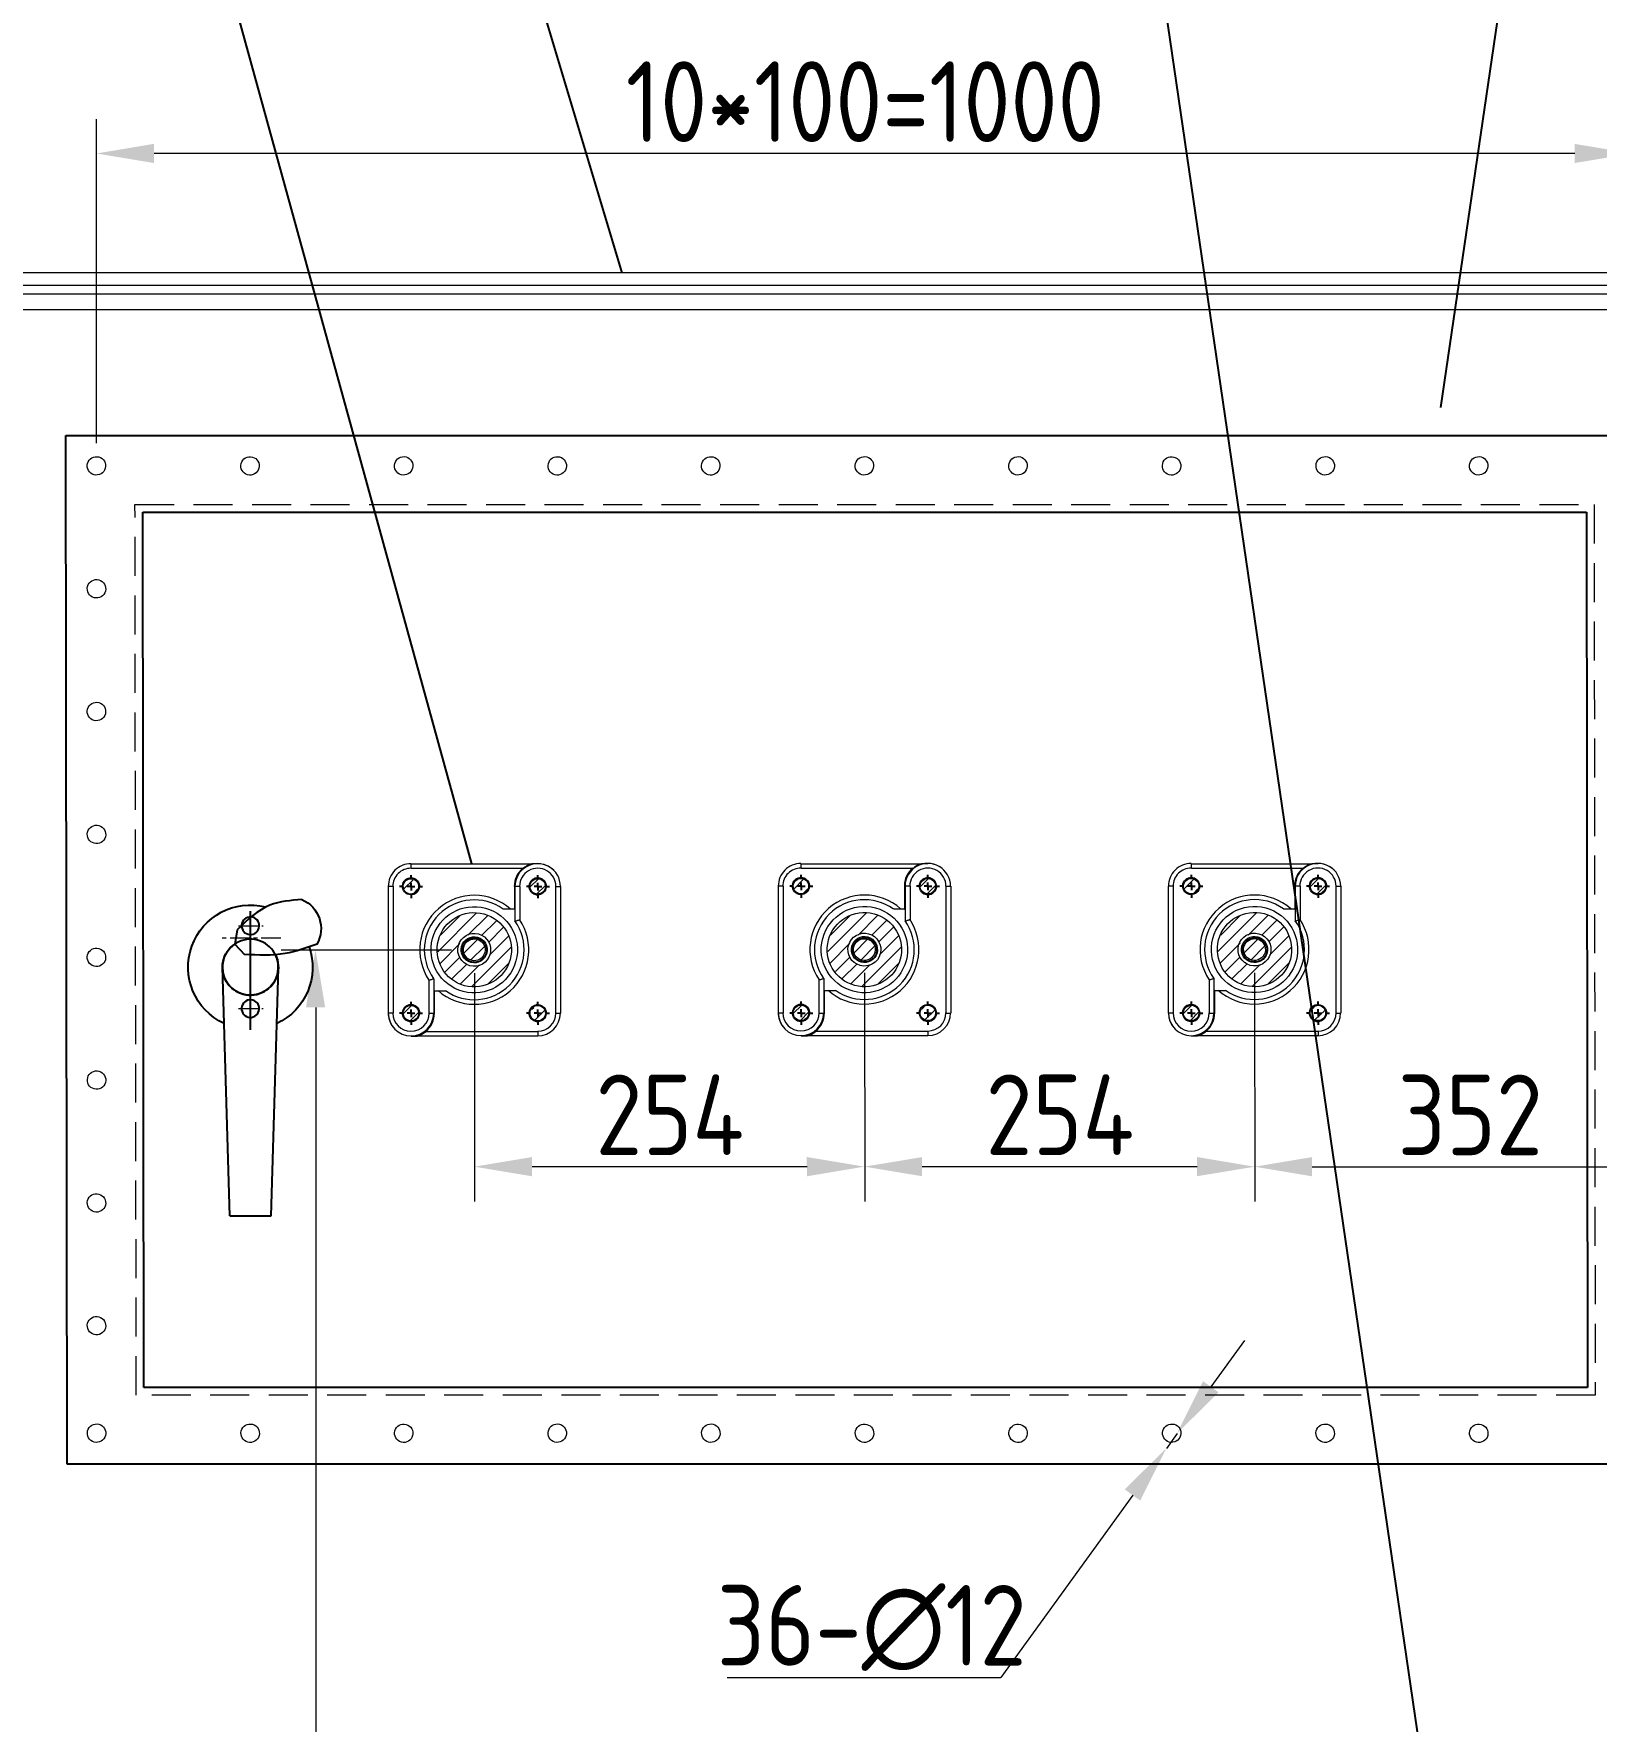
# Model space of a CAD drawing. Header units: millimetres. Extents: x -41310 to 13905, y 1865 to 89610.
# Drawn here: x 8192 to 9210, y 6601 to 7700 of the extents above; entities that cross this region are included whole.
import ezdxf

# ---------------------------------------------------------------- set-up
doc = ezdxf.new("R2010")
doc.units = ezdxf.units.MM
for name, pattern in [('CENTERX2', [101.6, 63.5, -12.7, 12.7, -12.7]), ('DASHDOT', [25.4, 12.7, -6.35, 0, -6.35]), ('DASHED', [19.05, 12.7, -6.35])]:
    doc.linetypes.add(name, pattern=pattern)
doc.layers.get('0').update_dxf_attribs({"color": 1, "linetype": 'DASHDOT'})
for name, color, linetype in [('01粗实线', 7, 'Continuous'), ('1', 4, 'Continuous'), ('5尺寸标注层', 3, 'Continuous'), ('DIM', 5, 'Continuous')]:
    doc.layers.add(name, color=color, linetype=linetype)
for name, color, linetype, lineweight in [('04细虚线', 6, 'DASHED', 20), ('1轮廓实线层', 7, 'Continuous', 0), ('点画线1', 4, 'CENTERX2', 20)]:
    doc.layers.add(name, color=color, linetype=linetype, lineweight=lineweight)
doc.styles.get("Standard").update_dxf_attribs({"font": 'gbenor.shx', "bigfont": 'gbcbig.shx'})

# ---------------------------------------------------------------- blocks, each defined once
blk = doc.blocks.new('125486589')
blk.add_line((-20136.2, 13460.6), (-20136.2, 13537.9))
at = {"layer": '1'}
for p, q in [((-20126, 13516.5), (-20132.3, 13509.7)), ((-20127.6, 13525.8), (-20126, 13516.5)), ((-20149.7, 13339.4), (-20154.4, 13500.8)), ((-20122.7, 13339.4), (-20118, 13501.4)), ((-20122.7, 13339.4), (-20149.7, 13339.4))]:
    blk.add_line(p, q, dxfattribs=at)
for centre, radius in [((-20136.2, 13528.4), 5.74), ((-20136.2, 13501.4), 18.2), ((-20136.2, 13474.4), 5.74)]:
    blk.add_circle(centre, radius, dxfattribs=at)
for centre, radius, start, end in [((-20161.7, 13526.6), 20.5, 113.2678, 209.4961), ((-20136.2, 13501.4), 40.5, 295.0608, 104.3166), ((-20136.2, 13501.4), 18.2, 153.3761, 56.0066), ((-20136.2, 13501.4), 40.5, 160.8615, 244.93)]:
    blk.add_arc(centre, radius, start, end, dxfattribs=at)
for points in [[(-20169.8, 13545.4), (-20148.9, 13541.8), (-20127.6, 13525.8)], [(-20179.6, 13516.5), (-20158.9, 13510.3), (-20132.3, 13509.7)]]:
    blk.add_spline(points, degree=3, dxfattribs=at)
at = {"layer": '点画线1', "color": 1, "ltscale": 0.2}
for p, q in [((-20136.2, 13460.6), (-20136.2, 13537.9)), ((-20128.5, 13528.4), (-20144.5, 13528.4)), ((-20156, 13520.4), (-20117.8, 13520.4)), ((-20128.5, 13474.4), (-20144.5, 13474.4))]:
    blk.add_line(p, q, dxfattribs=at)

msp = doc.modelspace()

# ---------------------------------------------------------------- linework, layer by layer
at = {"color": 7, "linetype": 'Continuous', "lineweight": 15, "extrusion": (-0.004685, -0.017452, 0.999837)}
for p, q in [((8437.9, 7156.1, 164.5), (8437.9, 7159.1, 164.5)), ((8437.9, 7159.1, 164.5), (8516.5, 7159.1, 164.9)), ((8510.7, 7156.1, 164.8), (8437.9, 7156.1, 164.5)), ((8520.4, 7159.1, 164.9), (8516.5, 7159.1, 164.9)), ((8691.9, 7156.2, 165.6), (8691.9, 7159.2, 165.7)), ((8691.9, 7159.2, 165.7), (8770.5, 7159.2, 166.1)), ((8764.7, 7156.2, 166), (8691.9, 7156.2, 165.6)), ((8774.4, 7159.2, 166.1), (8770.5, 7159.2, 166.1)), ((8945.9, 7156.2, 166.8), (8945.9, 7159.2, 166.9)), ((8945.9, 7159.2, 166.9), (9024.5, 7159.2, 167.3)), ((9018.7, 7156.2, 167.2), (8945.9, 7156.2, 166.8)), ((9028.4, 7159.2, 167.3), (9024.5, 7159.2, 167.3)), ((8423.1, 7061.8, 162.7), (8423.1, 7144.3, 164.2)), ((8426.1, 7144.3, 164.2), (8423.1, 7144.3, 164.2)), ((8426.1, 7144.3, 164.2), (8426.1, 7061.8, 162.8)), ((8505.2, 7144.3, 164.6), (8505.2, 7129.6, 164.3)), ((8508.7, 7144.3, 164.6), (8505.7, 7144.3, 164.6)), ((8505.7, 7121.8, 164.2), (8505.7, 7144.3, 164.6)), ((8508.7, 7144.3, 164.6), (8508.7, 7122.7, 164.2)), ((8532.2, 7061.8, 163.2), (8532.2, 7144.3, 164.7)), ((8532.2, 7144.3, 164.7), (8535.2, 7144.3, 164.7)), ((8535.2, 7144.3, 164.7), (8535.2, 7061.8, 163.3)), ((8677.1, 7061.9, 163.9), (8677.1, 7144.5, 165.4)), ((8680.1, 7144.5, 165.4), (8677.1, 7144.5, 165.4)), ((8680.1, 7144.5, 165.4), (8680.1, 7061.9, 163.9)), ((8759.2, 7144.5, 165.8), (8759.2, 7129.7, 165.5)), ((8762.7, 7144.5, 165.8), (8759.7, 7144.5, 165.8)), ((8759.7, 7122, 165.4), (8759.7, 7144.5, 165.8)), ((8762.7, 7144.5, 165.8), (8762.7, 7122.9, 165.4)), ((8786.2, 7061.9, 164.4), (8786.2, 7144.5, 165.9)), ((8786.2, 7144.5, 165.9), (8789.2, 7144.5, 165.9)), ((8789.2, 7144.5, 165.9), (8789.2, 7061.9, 164.5)), ((8931.1, 7061.9, 165.1), (8931.1, 7144.5, 166.6)), ((8934.1, 7144.5, 166.6), (8931.1, 7144.5, 166.6)), ((8934.1, 7144.5, 166.6), (8934.1, 7061.9, 165.1)), ((9013.2, 7144.5, 166.9), (9013.2, 7129.7, 166.7)), ((9016.7, 7144.5, 167), (9013.7, 7144.5, 166.9)), ((9013.7, 7122, 166.6), (9013.7, 7144.5, 166.9)), ((9016.7, 7144.5, 167), (9016.7, 7122.9, 166.6)), ((9040.2, 7061.9, 165.6), (9040.2, 7144.5, 167.1)), ((9040.2, 7144.5, 167.1), (9043.2, 7144.5, 167.1)), ((9043.2, 7144.5, 167.1), (9043.2, 7061.9, 165.6)), ((8505.2, 7129.6, 164.3), (8502.7, 7129.6, 164.3)), ((8505.2, 7129.6, 164.3), (8502.7, 7129.6, 164.3)), ((8505.2, 7129.6, 164.3), (8505.2, 7129.6, 164.3)), ((8505.2, 7129.6, 164.3), (8505.7, 7129.6, 164.3)), ((8759.2, 7129.7, 165.5), (8756.7, 7129.7, 165.5)), ((8759.2, 7129.7, 165.5), (8756.7, 7129.7, 165.5)), ((8759.2, 7129.7, 165.5), (8759.2, 7129.7, 165.5)), ((8759.2, 7129.7, 165.5), (8759.7, 7129.7, 165.5)), ((9013.2, 7129.7, 166.7), (9010.7, 7129.7, 166.7)), ((9013.2, 7129.7, 166.7), (9010.7, 7129.7, 166.7)), ((9013.2, 7129.7, 166.7), (9013.2, 7129.7, 166.7)), ((9013.2, 7129.7, 166.7), (9013.7, 7129.7, 166.7)), ((8480.2, 7110, 163.8), (8480.3, 7110.8, 163.9)), ((8734.2, 7110.2, 165), (8734.3, 7111, 165.1)), ((8988.2, 7110.2, 166.2), (8988.3, 7111, 166.2)), ((8449.6, 7061.8, 162.9), (8449.6, 7083.3, 163.2)), ((8452.6, 7084.3, 163.3), (8452.6, 7061.8, 162.9)), ((8453.1, 7076.5, 163.1), (8452.6, 7076.5, 163.1)), ((8453.1, 7061.8, 162.9), (8453.1, 7076.5, 163.1)), ((8453.1, 7076.5, 163.1), (8455.6, 7076.5, 163.1)), ((8453.1, 7076.5, 163.1), (8453.1, 7076.5, 163.1)), ((8453.1, 7076.5, 163.1), (8455.6, 7076.5, 163.1)), ((8703.6, 7061.9, 164.1), (8703.6, 7083.5, 164.4)), ((8706.6, 7084.4, 164.5), (8706.6, 7061.9, 164.1)), ((8707.1, 7076.7, 164.3), (8706.6, 7076.7, 164.3)), ((8707.1, 7061.9, 164.1), (8707.1, 7076.7, 164.3)), ((8707.1, 7076.7, 164.3), (8709.5, 7076.7, 164.3)), ((8707.1, 7076.7, 164.3), (8707.1, 7076.7, 164.3)), ((8707.1, 7076.7, 164.3), (8709.5, 7076.7, 164.3)), ((8957.6, 7061.9, 165.2), (8957.6, 7083.5, 165.6)), ((8960.6, 7084.4, 165.7), (8960.6, 7061.9, 165.3)), ((8961.1, 7076.7, 165.5), (8960.6, 7076.7, 165.5)), ((8961.1, 7061.9, 165.3), (8961.1, 7076.7, 165.5)), ((8961.1, 7076.7, 165.5), (8963.5, 7076.7, 165.5)), ((8961.1, 7076.7, 165.5), (8961.1, 7076.7, 165.5)), ((8961.1, 7076.7, 165.5), (8963.5, 7076.7, 165.5)), ((8426.1, 7061.8, 162.8), (8423.1, 7061.8, 162.7)), ((8449.6, 7061.8, 162.9), (8452.6, 7061.8, 162.9)), ((8532.2, 7061.8, 163.2), (8535.2, 7061.8, 163.3)), ((8680.1, 7061.9, 163.9), (8677.1, 7061.9, 163.9)), ((8703.6, 7061.9, 164.1), (8706.6, 7061.9, 164.1)), ((8786.2, 7061.9, 164.4), (8789.2, 7061.9, 164.5)), ((8934.1, 7061.9, 165.1), (8931.1, 7061.9, 165.1)), ((8957.6, 7061.9, 165.2), (8960.6, 7061.9, 165.3)), ((9040.2, 7061.9, 165.6), (9043.2, 7061.9, 165.6)), ((8437.9, 7047, 162.5), (8441.7, 7047, 162.6)), ((8520.4, 7047, 162.9), (8441.7, 7047, 162.6)), ((8447.6, 7050, 162.6), (8520.4, 7050, 163)), ((8520.4, 7050, 163), (8520.4, 7047, 162.9)), ((8691.9, 7047.2, 163.7), (8695.7, 7047.2, 163.8)), ((8774.4, 7047.2, 164.1), (8695.7, 7047.2, 163.8)), ((8701.6, 7050.2, 163.8), (8774.4, 7050.2, 164.2)), ((8774.4, 7050.2, 164.2), (8774.4, 7047.2, 164.1)), ((8945.9, 7047.2, 164.9), (8949.7, 7047.2, 165)), ((9028.4, 7047.2, 165.3), (8949.7, 7047.2, 165)), ((8955.6, 7050.2, 165), (9028.4, 7050.2, 165.4)), ((9028.4, 7050.2, 165.4), (9028.4, 7047.2, 165.3))]:
    msp.add_line(p, q, dxfattribs=at)
at = {"color": 7, "linetype": 'Continuous', "lineweight": 0}
for p, q in [((8433.4, 7143, 164.2), (8439.2, 7148.7, 164.3)), ((8439.4, 7139.9, 164.2), (8442.2, 7142.8, 164.2)), ((8515.5, 7144.2, 164.6), (8520.5, 7149.2, 164.7)), ((8519.8, 7139.5, 164.5), (8525.2, 7144.9, 164.7)), ((8687.4, 7143.1, 165.4), (8693.2, 7148.9, 165.5)), ((8693.4, 7140.1, 165.4), (8696.2, 7142.9, 165.4)), ((8769.5, 7144.3, 165.8), (8774.5, 7149.4, 165.9)), ((8773.8, 7139.7, 165.7), (8779.2, 7145, 165.9)), ((8941.4, 7143.1, 166.6), (8947.2, 7148.9, 166.7)), ((8947.4, 7140.1, 166.6), (8950.2, 7142.9, 166.6)), ((9023.5, 7144.3, 167), (9028.5, 7149.4, 167.1)), ((9027.8, 7139.7, 166.9), (9033.2, 7145, 167)), ((8455.2, 7101.8, 163.6), (8480.3, 7127, 164.1)), ((8457, 7112.7, 163.8), (8469.5, 7125.2, 164.1)), ((8474.9, 7112.6, 163.9), (8487.8, 7125.5, 164.2)), ((8483.8, 7112.5, 163.9), (8493.4, 7122.1, 164.1)), ((8709.2, 7102, 164.8), (8734.3, 7127.2, 165.3)), ((8711, 7112.8, 165), (8723.5, 7125.3, 165.3)), ((8728.9, 7112.7, 165.1), (8741.8, 7125.7, 165.3)), ((8737.8, 7112.6, 165.1), (8747.4, 7122.2, 165.3)), ((8963.2, 7102, 166), (8988.3, 7127.2, 166.5)), ((8965, 7112.8, 166.2), (8977.5, 7125.3, 166.4)), ((8982.9, 7112.7, 166.2), (8995.8, 7125.7, 166.5)), ((8991.8, 7112.6, 166.3), (9001.4, 7122.2, 166.5)), ((8472.5, 7101.2, 163.7), (8480.9, 7109.6, 163.8)), ((8488.4, 7108.2, 163.9), (8497.9, 7117.7, 164.1)), ((8488.9, 7099.7, 163.7), (8501.5, 7112.3, 164)), ((8726.5, 7101.4, 164.9), (8734.9, 7109.8, 165)), ((8742.4, 7108.3, 165), (8751.9, 7117.8, 165.3)), ((8742.9, 7099.8, 164.9), (8755.5, 7112.4, 165.2)), ((8980.5, 7101.4, 166), (8988.9, 7109.8, 166.2)), ((8996.4, 7108.3, 166.2), (9005.9, 7117.8, 166.4)), ((8996.9, 7099.8, 166.1), (9009.5, 7112.4, 166.4)), ((8456.7, 7094.3, 163.5), (8469.6, 7107.3, 163.7)), ((8476.8, 7096.6, 163.6), (8485.6, 7105.3, 163.8)), ((8477.4, 7079.2, 163.3), (8503, 7104.8, 163.9)), ((8710.7, 7094.5, 164.7), (8723.6, 7107.5, 164.9)), ((8714.1, 7089, 164.6), (8723.7, 7098.6, 164.8)), ((8730.8, 7096.7, 164.8), (8739.6, 7105.5, 165)), ((8731.4, 7079.3, 164.5), (8757, 7104.9, 165.1)), ((8964.7, 7094.5, 165.8), (8977.6, 7107.5, 166.1)), ((8968.1, 7089, 165.8), (8977.7, 7098.6, 166)), ((8984.8, 7096.7, 166), (8993.6, 7105.5, 166.2)), ((8985.4, 7079.3, 165.7), (9011, 7104.9, 166.2)), ((8460.1, 7088.8, 163.4), (8469.7, 7098.4, 163.6)), ((8464.5, 7084.2, 163.3), (8474, 7093.7, 163.5)), ((8469.9, 7080.7, 163.3), (8482.5, 7093.3, 163.6)), ((8487.7, 7080.5, 163.4), (8501.6, 7094.4, 163.7)), ((8718.5, 7084.4, 164.5), (8728, 7093.9, 164.7)), ((8723.9, 7080.8, 164.5), (8736.5, 7093.4, 164.8)), ((8741.7, 7080.7, 164.6), (8755.6, 7094.6, 164.9)), ((8972.5, 7084.4, 165.7), (8982, 7093.9, 165.9)), ((8977.9, 7080.8, 165.7), (8990.5, 7093.4, 165.9)), ((8995.7, 7080.7, 165.8), (9009.6, 7094.6, 166.1)), ((8432.9, 7061.6, 162.8), (8438, 7066.7, 162.9)), ((8516.5, 7064.4, 163.2), (8517.8, 7065.7, 163.2)), ((8686.9, 7061.8, 164), (8692, 7066.9, 164.1)), ((8770.5, 7064.6, 164.4), (8771.8, 7065.8, 164.4)), ((8940.9, 7061.8, 165.2), (8946, 7066.9, 165.3)), ((9024.5, 7064.6, 165.6), (9025.8, 7065.8, 165.6)), ((8437.3, 7057, 162.7), (8442.6, 7062.4, 162.8)), ((8518.6, 7057.5, 163.1), (8524.7, 7063.6, 163.2)), ((8691.3, 7057.2, 163.9), (8696.6, 7062.5, 164)), ((8772.6, 7057.7, 164.3), (8778.7, 7063.7, 164.4)), ((8945.3, 7057.2, 165.1), (8950.6, 7062.5, 165.2)), ((9026.6, 7057.7, 165.5), (9032.7, 7063.7, 165.6))]:
    msp.add_line(p, q, dxfattribs=at)
at = {"color": 7, "linetype": 'Continuous', "lineweight": 15, "extrusion": (-0.004685, -0.017452, 0.999837)}
for centre, radius in [((6296.9, 9089.3), 5.56), ((6296.9, 9089.3), 5), ((6376.6, 9110.7), 5.56), ((6376.6, 9110.7), 5), ((6542.1, 9155.3), 5.56), ((6542.1, 9155.3), 5), ((6621.9, 9176.7), 5.56), ((6621.9, 9176.7), 5), ((6787.5, 9221.2), 5.56), ((6787.5, 9221.2), 5), ((6867.2, 9242.6), 5.56), ((6867.2, 9242.6), 5), ((6347.4, 9060.1), 28.1), ((6592.7, 9126.1), 28.1), ((6838, 9192), 28.1), ((6347.4, 9060.1), 24.2), ((6592.7, 9126.1), 24.2), ((6838, 9192), 24.2), ((6347.4, 9060.1), 10.7), ((6347.4, 9060.1), 8.5), ((6347.4, 9060.1), 7.1), ((6592.7, 9126.1), 10.7), ((6592.7, 9126.1), 8.5), ((6592.7, 9126.1), 7.1), ((6838, 9192), 10.7), ((6838, 9192), 8.5), ((6838, 9192), 7.1), ((6318.3, 9009.6), 5.56), ((6318.3, 9009.6), 5), ((6398, 9031), 5.56), ((6398, 9031), 5), ((6563.5, 9075.6), 5.56), ((6563.5, 9075.6), 5), ((6643.3, 9097), 5.56), ((6643.3, 9097), 5), ((6808.9, 9141.4), 5.56), ((6808.9, 9141.4), 5), ((6888.6, 9162.8), 5.56), ((6888.6, 9162.8), 5)]:
    msp.add_circle(centre, radius, dxfattribs=at)
for centre, radius, start, end in [((6296.9, 9089.3), 14.8, 105.0301, 195.0301), ((6296.9, 9089.3), 11.8, 105.0301, 195.0301), ((6376.6, 9110.7), 15.3, 144.632, 195.0301), ((6376.6, 9110.7), 14.8, 15.0301, 195.0301), ((6376.6, 9110.7), 11.8, 15.0301, 195.0301), ((6376.6, 9110.7), 14.8, 60.0315, 105.754), ((6542.1, 9155.3), 14.8, 105.0301, 195.0301), ((6542.1, 9155.3), 11.8, 105.0301, 195.0301), ((6621.9, 9176.7), 15.3, 144.632, 195.0301), ((6621.9, 9176.7), 14.8, 15.0301, 195.0301), ((6621.9, 9176.7), 11.8, 15.0301, 195.0301), ((6621.9, 9176.7), 14.8, 60.0315, 105.754), ((6787.5, 9221.2), 14.8, 105.0301, 195.0301), ((6787.5, 9221.2), 11.8, 105.0301, 195.0301), ((6867.2, 9242.6), 15.3, 144.632, 195.0301), ((6867.2, 9242.6), 14.8, 15.0301, 195.0301), ((6867.2, 9242.6), 11.8, 15.0301, 195.0301), ((6867.2, 9242.6), 14.8, 60.0315, 105.754), ((6296.9, 9089.3), 5.56, 16.5369, 192.4417), ((6376.6, 9110.7), 5.56, 54.6667, 193.5233), ((6376.6, 9110.7), 5.56, 239.7144, 15.0301), ((6376.6, 9110.7), 5.56, 15.0301, 60.5724), ((6542.1, 9155.3), 5.56, 16.5369, 192.4417), ((6621.9, 9176.7), 5.56, 54.6667, 193.5233), ((6621.9, 9176.7), 5.56, 239.7144, 15.0301), ((6621.9, 9176.7), 5.56, 15.0301, 60.5724), ((6787.5, 9221.2), 5.56, 16.5369, 192.4417), ((6867.2, 9242.6), 5.56, 54.6667, 193.5233), ((6867.2, 9242.6), 5.56, 239.7144, 15.0301), ((6867.2, 9242.6), 5.56, 15.0301, 60.5724), ((6347.4, 9060.1), 35.5, 63.377, 228.7573), ((6347.4, 9060.1), 32.5, 69.7317, 230.3285), ((6592.7, 9126.1), 35.5, 63.377, 228.7573), ((6592.7, 9126.1), 32.5, 69.7317, 230.3285), ((6838, 9192), 35.5, 63.377, 228.7573), ((6838, 9192), 32.5, 69.7317, 230.3285), ((6347.4, 9060.1), 35.5, 243.377, 48.7573), ((6347.4, 9060.1), 32.5, 249.7317, 50.3285), ((6592.7, 9126.1), 35.5, 243.377, 48.7573), ((6592.7, 9126.1), 32.5, 249.7317, 50.3285), ((6838, 9192), 35.5, 243.377, 48.7573), ((6838, 9192), 32.5, 249.7317, 50.3285), ((6318.3, 9009.6), 5.56, 14.2703, 195.0301), ((6398, 9031), 5.56, 15.0301, 60.0429), ((6563.5, 9075.6), 5.56, 14.2703, 195.0301), ((6643.3, 9097), 5.56, 15.0301, 60.0429), ((6808.9, 9141.4), 5.56, 14.2703, 195.0301), ((6888.6, 9162.8), 5.56, 15.0301, 60.0429), ((6318.3, 9009.6), 14.8, 194.3062, 232.7876), ((6318.3, 9009.6), 14.8, 195.0301, 15.0301), ((6318.3, 9009.6), 11.8, 195.0301, 15.0301), ((6318.3, 9009.6), 5.56, 239.1007, 53.4147), ((6318.3, 9009.6), 15.3, 324.632, 15.0301), ((6398, 9031), 5.56, 240.024, 15.0301), ((6398, 9031), 11.8, 285.0301, 15.0301), ((6398, 9031), 14.8, 285.0301, 15.0301), ((6563.5, 9075.6), 14.8, 194.3062, 232.7876), ((6563.5, 9075.6), 14.8, 195.0301, 15.0301), ((6563.5, 9075.6), 11.8, 195.0301, 15.0301), ((6563.5, 9075.6), 5.56, 239.1007, 53.4147), ((6563.5, 9075.6), 15.3, 324.632, 15.0301), ((6643.3, 9097), 5.56, 240.024, 15.0301), ((6643.3, 9097), 11.8, 285.0301, 15.0301), ((6643.3, 9097), 14.8, 285.0301, 15.0301), ((6808.9, 9141.4), 14.8, 194.3062, 232.7876), ((6808.9, 9141.4), 14.8, 195.0301, 15.0301), ((6808.9, 9141.4), 11.8, 195.0301, 15.0301), ((6808.9, 9141.4), 5.56, 239.1007, 53.4147), ((6808.9, 9141.4), 15.3, 324.632, 15.0301), ((6888.6, 9162.8), 5.56, 240.024, 15.0301), ((6888.6, 9162.8), 11.8, 285.0301, 15.0301), ((6888.6, 9162.8), 14.8, 285.0301, 15.0301)]:
    msp.add_arc(centre, radius, start, end, dxfattribs=at)
at = {"color": 7, "linetype": 'Continuous', "lineweight": 15}
for points, knots in [([(8516.5, 7159.1, 164.9), (8516.5, 7159, 164.9), (8516.5, 7159, 164.9), (8516.1, 7158.9, 164.9), (8515.3, 7158.7, 164.9), (8514.1, 7158.2, 164.8), (8512.9, 7157.6, 164.8), (8511.7, 7156.9, 164.8), (8511, 7156.3, 164.8), (8510.7, 7156.1, 164.8)], [0, 0, 0, 0, 0.043266, 0.099604, 0.247751, 0.448236, 0.654387, 0.825106, 1, 1, 1, 1]), ([(8770.5, 7159.2, 166.1), (8770.5, 7159.2, 166.1), (8770.5, 7159.2, 166.1), (8770.1, 7159.1, 166.1), (8769.3, 7158.8, 166.1), (8768.1, 7158.4, 166), (8766.9, 7157.7, 166), (8765.7, 7157, 166), (8765, 7156.5, 166), (8764.7, 7156.2, 166)], [0, 0, 0, 0, 0.043266, 0.099604, 0.247751, 0.448236, 0.654387, 0.825106, 1, 1, 1, 1]), ([(9024.5, 7159.2, 167.3), (9024.5, 7159.2, 167.3), (9024.5, 7159.2, 167.3), (9024.1, 7159.1, 167.3), (9023.3, 7158.8, 167.2), (9022.1, 7158.4, 167.2), (9020.9, 7157.7, 167.2), (9019.7, 7157, 167.2), (9019, 7156.5, 167.2), (9018.7, 7156.2, 167.2)], [0, 0, 0, 0, 0.043266, 0.099604, 0.247751, 0.448236, 0.654387, 0.825106, 1, 1, 1, 1]), ([(8502.7, 7129.6, 164.3), (8502.3, 7129.6, 164.3), (8501.6, 7129.6, 164.3), (8500.3, 7129.6, 164.3), (8499.2, 7129.6, 164.3), (8498.4, 7129.6, 164.3), (8498, 7129.6, 164.3), (8497.9, 7129.6, 164.3), (8497.9, 7129.6, 164.3)], [0, 0, 0, 0, 0.18986, 0.379659, 0.627085, 0.786623, 0.903423, 1, 1, 1, 1]), ([(8505.7, 7121.8, 164.2), (8505.7, 7121.8, 164.2), (8505.8, 7121.8, 164.2), (8506.2, 7122, 164.2), (8507, 7122.2, 164.2), (8507.8, 7122.5, 164.2), (8508.4, 7122.7, 164.2), (8508.7, 7122.7, 164.2), (8508.7, 7122.7, 164.2)], [0, 0, 0, 0, 0.202517, 0.404883, 0.611479, 0.827263, 0.996939, 1, 1, 1, 1]), ([(8756.7, 7129.7, 165.5), (8756.3, 7129.7, 165.5), (8755.6, 7129.7, 165.5), (8754.3, 7129.7, 165.5), (8753.2, 7129.7, 165.5), (8752.4, 7129.7, 165.5), (8752, 7129.7, 165.5), (8751.9, 7129.7, 165.5), (8751.9, 7129.7, 165.5)], [0, 0, 0, 0, 0.18986, 0.379659, 0.627085, 0.786623, 0.903423, 1, 1, 1, 1]), ([(8759.7, 7122, 165.4), (8759.7, 7122, 165.4), (8759.8, 7122, 165.4), (8760.2, 7122.1, 165.4), (8761, 7122.4, 165.4), (8761.8, 7122.6, 165.4), (8762.4, 7122.8, 165.4), (8762.7, 7122.9, 165.4), (8762.7, 7122.9, 165.4)], [0, 0, 0, 0, 0.202517, 0.404883, 0.611479, 0.827263, 0.996939, 1, 1, 1, 1]), ([(9010.7, 7129.7, 166.7), (9010.3, 7129.7, 166.7), (9009.6, 7129.7, 166.7), (9008.3, 7129.7, 166.7), (9007.2, 7129.7, 166.7), (9006.4, 7129.7, 166.7), (9006, 7129.7, 166.7), (9005.9, 7129.7, 166.7), (9005.9, 7129.7, 166.7)], [0, 0, 0, 0, 0.18986, 0.379659, 0.627085, 0.786623, 0.903423, 1, 1, 1, 1]), ([(9013.7, 7122, 166.6), (9013.7, 7122, 166.6), (9013.8, 7122, 166.6), (9014.2, 7122.1, 166.6), (9015, 7122.4, 166.6), (9015.8, 7122.6, 166.6), (9016.4, 7122.8, 166.6), (9016.7, 7122.9, 166.6), (9016.7, 7122.9, 166.6)], [0, 0, 0, 0, 0.202517, 0.404883, 0.611479, 0.827263, 0.996939, 1, 1, 1, 1]), ([(8480.3, 7110.8, 163.9), (8480.7, 7110.7, 163.9), (8481.5, 7110.6, 163.9), (8482.6, 7110.1, 163.9), (8483.7, 7109.5, 163.9), (8484.6, 7108.8, 163.8), (8485.4, 7107.9, 163.8), (8486.1, 7106.9, 163.8), (8486.6, 7105.8, 163.8), (8486.9, 7104.6, 163.8), (8487.1, 7103.4, 163.8), (8487, 7102.2, 163.7), (8486.8, 7101, 163.7), (8486.4, 7099.9, 163.7), (8485.9, 7098.8, 163.7), (8485.1, 7097.9, 163.7), (8484.3, 7097, 163.6), (8483.3, 7096.3, 163.6), (8482.3, 7095.8, 163.6), (8481.1, 7095.4, 163.6), (8479.9, 7095.2, 163.6), (8478.7, 7095.1, 163.6), (8477.5, 7095.3, 163.6), (8476.4, 7095.6, 163.6), (8475.3, 7096.1, 163.6), (8474.3, 7096.8, 163.6), (8473.4, 7097.6, 163.6), (8472.6, 7098.5, 163.6), (8472, 7099.6, 163.6), (8471.6, 7100.7, 163.6), (8471.3, 7101.9, 163.7), (8471.2, 7103.1, 163.7), (8471.3, 7104.3, 163.7), (8471.6, 7105.4, 163.7), (8472, 7106.5, 163.7), (8472.7, 7107.6, 163.8), (8473.4, 7108.5, 163.8), (8474.3, 7109.3, 163.8), (8475.3, 7110, 163.8), (8476.4, 7110.5, 163.8), (8477.6, 7110.8, 163.8), (8478.8, 7110.9, 163.9), (8479.8, 7110.9, 163.9), (8480.5, 7110.8, 163.9), (8480.7, 7110.7, 163.9)], [0, 0, 0, 0, 0.023851, 0.048001, 0.07217, 0.096076, 0.119878, 0.144004, 0.168186, 0.192142, 0.21591, 0.240007, 0.264198, 0.2882, 0.311948, 0.336012, 0.360207, 0.38425, 0.407993, 0.43202, 0.456214, 0.480293, 0.504047, 0.52803, 0.552218, 0.576328, 0.600108, 0.624044, 0.648221, 0.672358, 0.696179, 0.720062, 0.744223, 0.768382, 0.792257, 0.816085, 0.840226, 0.8644, 0.888328, 0.912114, 0.936228, 0.960415, 0.984391, 1, 1, 1, 1]), ([(8734.3, 7111, 165.1), (8734.7, 7110.9, 165.1), (8735.5, 7110.7, 165.1), (8736.6, 7110.3, 165.1), (8737.7, 7109.7, 165), (8738.6, 7108.9, 165), (8739.4, 7108, 165), (8740.1, 7107, 165), (8740.6, 7105.9, 165), (8740.9, 7104.8, 165), (8741, 7103.6, 165), (8741, 7102.4, 164.9), (8740.8, 7101.2, 164.9), (8740.4, 7100.1, 164.9), (8739.9, 7099, 164.9), (8739.1, 7098, 164.9), (8738.3, 7097.2, 164.8), (8737.3, 7096.5, 164.8), (8736.2, 7095.9, 164.8), (8735.1, 7095.5, 164.8), (8733.9, 7095.3, 164.8), (8732.7, 7095.3, 164.8), (8731.5, 7095.4, 164.8), (8730.4, 7095.8, 164.8), (8729.3, 7096.3, 164.8), (8728.3, 7096.9, 164.8), (8727.4, 7097.7, 164.8), (8726.6, 7098.7, 164.8), (8726, 7099.7, 164.8), (8725.6, 7100.8, 164.8), (8725.3, 7102, 164.9), (8725.2, 7103.2, 164.9), (8725.3, 7104.4, 164.9), (8725.6, 7105.6, 164.9), (8726, 7106.7, 164.9), (8726.7, 7107.7, 165), (8727.4, 7108.7, 165), (8728.3, 7109.5, 165), (8729.3, 7110.1, 165), (8730.4, 7110.6, 165), (8731.6, 7110.9, 165), (8732.8, 7111.1, 165), (8733.8, 7111.1, 165.1), (8734.5, 7110.9, 165.1), (8734.7, 7110.9, 165.1)], [0, 0, 0, 0, 0.023851, 0.048001, 0.07217, 0.096076, 0.119878, 0.144004, 0.168186, 0.192142, 0.21591, 0.240007, 0.264198, 0.2882, 0.311948, 0.336012, 0.360207, 0.38425, 0.407993, 0.43202, 0.456214, 0.480293, 0.504047, 0.52803, 0.552218, 0.576328, 0.600108, 0.624044, 0.648221, 0.672358, 0.696179, 0.720062, 0.744223, 0.768382, 0.792257, 0.816085, 0.840226, 0.8644, 0.888328, 0.912114, 0.936228, 0.960415, 0.984391, 1, 1, 1, 1]), ([(8988.3, 7111, 166.2), (8988.7, 7110.9, 166.2), (8989.5, 7110.7, 166.2), (8990.6, 7110.3, 166.2), (8991.7, 7109.7, 166.2), (8992.6, 7108.9, 166.2), (8993.4, 7108, 166.2), (8994.1, 7107, 166.2), (8994.6, 7105.9, 166.2), (8994.9, 7104.8, 166.2), (8995, 7103.6, 166.1), (8995, 7102.4, 166.1), (8994.8, 7101.2, 166.1), (8994.4, 7100.1, 166.1), (8993.9, 7099, 166.1), (8993.1, 7098, 166), (8992.3, 7097.2, 166), (8991.3, 7096.5, 166), (8990.2, 7095.9, 166), (8989.1, 7095.5, 166), (8987.9, 7095.3, 166), (8986.7, 7095.3, 166), (8985.5, 7095.4, 166), (8984.4, 7095.8, 166), (8983.3, 7096.3, 166), (8982.3, 7096.9, 166), (8981.4, 7097.7, 166), (8980.6, 7098.7, 166), (8980, 7099.7, 166), (8979.6, 7100.8, 166), (8979.3, 7102, 166), (8979.2, 7103.2, 166.1), (8979.3, 7104.4, 166.1), (8979.6, 7105.6, 166.1), (8980, 7106.7, 166.1), (8980.7, 7107.7, 166.2), (8981.4, 7108.7, 166.2), (8982.3, 7109.5, 166.2), (8983.3, 7110.1, 166.2), (8984.4, 7110.6, 166.2), (8985.6, 7110.9, 166.2), (8986.8, 7111.1, 166.2), (8987.8, 7111.1, 166.2), (8988.5, 7110.9, 166.2), (8988.7, 7110.9, 166.2)], [0, 0, 0, 0, 0.023851, 0.048001, 0.07217, 0.096076, 0.119878, 0.144004, 0.168186, 0.192142, 0.21591, 0.240007, 0.264198, 0.2882, 0.311948, 0.336012, 0.360207, 0.38425, 0.407993, 0.43202, 0.456214, 0.480293, 0.504047, 0.52803, 0.552218, 0.576328, 0.600108, 0.624044, 0.648221, 0.672358, 0.696179, 0.720062, 0.744223, 0.768382, 0.792257, 0.816085, 0.840226, 0.8644, 0.888328, 0.912114, 0.936228, 0.960415, 0.984391, 1, 1, 1, 1]), ([(8452.6, 7084.3, 163.3), (8452.6, 7084.2, 163.3), (8452.5, 7084.2, 163.3), (8452, 7084.1, 163.3), (8451.3, 7083.8, 163.3), (8450.5, 7083.6, 163.2), (8449.9, 7083.4, 163.2), (8449.6, 7083.3, 163.2), (8449.6, 7083.3, 163.2)], [0, 0, 0, 0, 0.202517, 0.404883, 0.611479, 0.827263, 0.996939, 1, 1, 1, 1]), ([(8455.6, 7076.5, 163.1), (8455.9, 7076.5, 163.1), (8456.7, 7076.5, 163.2), (8458, 7076.5, 163.2), (8459.1, 7076.5, 163.2), (8459.9, 7076.5, 163.2), (8460.3, 7076.5, 163.2), (8460.3, 7076.5, 163.2), (8460.4, 7076.5, 163.2)], [0, 0, 0, 0, 0.18986, 0.379659, 0.627085, 0.786623, 0.903423, 1, 1, 1, 1]), ([(8706.6, 7084.4, 164.5), (8706.6, 7084.4, 164.5), (8706.5, 7084.4, 164.5), (8706, 7084.2, 164.5), (8705.3, 7084, 164.4), (8704.5, 7083.7, 164.4), (8703.9, 7083.6, 164.4), (8703.6, 7083.5, 164.4), (8703.6, 7083.5, 164.4)], [0, 0, 0, 0, 0.202517, 0.404883, 0.611479, 0.827263, 0.996939, 1, 1, 1, 1]), ([(8709.5, 7076.7, 164.3), (8709.9, 7076.7, 164.3), (8710.7, 7076.7, 164.3), (8712, 7076.7, 164.4), (8713.1, 7076.7, 164.4), (8713.9, 7076.7, 164.4), (8714.3, 7076.7, 164.4), (8714.3, 7076.7, 164.4), (8714.4, 7076.7, 164.4)], [0, 0, 0, 0, 0.18986, 0.379659, 0.627085, 0.786623, 0.903423, 1, 1, 1, 1]), ([(8960.6, 7084.4, 165.7), (8960.6, 7084.4, 165.7), (8960.5, 7084.4, 165.7), (8960, 7084.2, 165.6), (8959.3, 7084, 165.6), (8958.5, 7083.7, 165.6), (8957.9, 7083.6, 165.6), (8957.6, 7083.5, 165.6), (8957.6, 7083.5, 165.6)], [0, 0, 0, 0, 0.202517, 0.404883, 0.611479, 0.827263, 0.996939, 1, 1, 1, 1]), ([(8963.5, 7076.7, 165.5), (8963.9, 7076.7, 165.5), (8964.7, 7076.7, 165.5), (8966, 7076.7, 165.5), (8967.1, 7076.7, 165.5), (8967.9, 7076.7, 165.6), (8968.3, 7076.7, 165.6), (8968.3, 7076.7, 165.6), (8968.4, 7076.7, 165.6)], [0, 0, 0, 0, 0.18986, 0.379659, 0.627085, 0.786623, 0.903423, 1, 1, 1, 1]), ([(8441.7, 7047, 162.6), (8441.8, 7047, 162.6), (8441.8, 7047, 162.6), (8442.2, 7047.1, 162.6), (8443, 7047.4, 162.6), (8444.1, 7047.8, 162.6), (8445.4, 7048.5, 162.6), (8446.6, 7049.2, 162.6), (8447.2, 7049.7, 162.6), (8447.6, 7050, 162.6)], [0, 0, 0, 0, 0.043266, 0.099604, 0.247751, 0.448236, 0.654387, 0.825106, 1, 1, 1, 1]), ([(8695.7, 7047.2, 163.8), (8695.8, 7047.2, 163.8), (8695.8, 7047.2, 163.8), (8696.2, 7047.3, 163.8), (8697, 7047.5, 163.8), (8698.1, 7048, 163.8), (8699.4, 7048.6, 163.8), (8700.5, 7049.4, 163.8), (8701.2, 7049.9, 163.8), (8701.6, 7050.2, 163.8)], [0, 0, 0, 0, 0.043266, 0.099604, 0.247751, 0.448236, 0.654387, 0.825106, 1, 1, 1, 1]), ([(8949.7, 7047.2, 165), (8949.8, 7047.2, 165), (8949.8, 7047.2, 165), (8950.2, 7047.3, 165), (8951, 7047.5, 165), (8952.1, 7048, 165), (8953.4, 7048.6, 165), (8954.5, 7049.4, 165), (8955.2, 7049.9, 165), (8955.6, 7050.2, 165)], [0, 0, 0, 0, 0.043266, 0.099604, 0.247751, 0.448236, 0.654387, 0.825106, 1, 1, 1, 1])]:
    msp.add_open_spline(points, degree=3, knots=knots, dxfattribs=at)
at = {"layer": '01粗实线', "ltscale": 2, "extrusion": (-0.004685, -0.017452, 0.999837)}
for p, q in [((8213.9, 6768.2, 156.6), (8213.1, 7438.1, 168.3)), ((8213.1, 7438.1, 168.3), (9253.1, 7438.1, 173.2)), ((8263.9, 6818.2, 157.7), (8263.1, 7388.1, 167.7)), ((8263.1, 7388.1, 167.7), (9203.1, 7388.1, 172.1)), ((9203.1, 7388.1, 172.1), (9203.8, 6818.2, 162.1)), ((9203.8, 6818.2, 162.1), (8263.9, 6818.2, 157.7)), ((9253.9, 6768.2, 161.5), (8213.9, 6768.2, 156.6))]:
    msp.add_line(p, q, dxfattribs=at)
at = {"layer": '04细虚线', "ltscale": 2, "extrusion": (-0.004685, -0.017452, 0.999837)}
for p, q in [((8258.9, 6813.2, 157.6), (8258.1, 7393.1, 167.7)), ((8258.1, 7393.1, 167.7), (9208.1, 7393.1, 172.2)), ((9208.1, 7393.1, 172.2), (9208.8, 6813.2, 162.1)), ((9208.8, 6813.2, 162.1), (8258.9, 6813.2, 157.6))]:
    msp.add_line(p, q, dxfattribs=at)
at = {"layer": '1轮廓实线层', "color": 3, "ltscale": 2, "extrusion": (-0.004685, -0.017452, 0.999837)}
for p, q in [((8233.1, 7433.1, 168.3), (8233.1, 7644.1, 172)), ((9195.6, 7621.6, 176.1), (8270.6, 7621.6, 171.8)), ((8464.1, 7103, 163.6), (8353.3, 7103, 163.1)), ((8479.1, 7088, 163.5), (8479.2, 6939.3, 160.9)), ((8733.1, 7088.2, 164.7), (8733.2, 6939.3, 162.1)), ((8733.1, 7088, 164.6), (8733.2, 6939.3, 162.1)), ((8987.1, 7088.2, 165.8), (8987.2, 6939.3, 163.2)), ((8987.1, 7088.2, 165.8), (8987.2, 6939.3, 163.2)), ((8375.8, 7065.5, 162.6), (8375.9, 5940.7, 142.9)), ((8695.7, 6961.8, 162.3), (8516.7, 6961.8, 161.4)), ((8949.6, 6961.8, 163.5), (8770.7, 6961.8, 162.6)), ((9024.6, 6961.8, 163.8), (9301.6, 6961.8, 165.1)), ((8958.7, 6818.5, 161), (8980.7, 6848.8, 161.6)), ((8936.7, 6788.1, 160.4), (8929.6, 6778.4, 160.2)), ((8907.7, 6748, 159.5), (8821.8, 6629.4, 157.1)), ((8643.6, 6629.4, 156.2), (8821.8, 6629.4, 157.1))]:
    msp.add_line(p, q, dxfattribs=at)
at = {"layer": '1轮廓实线层', "ltscale": 2, "extrusion": (-0.004685, -0.017452, 0.999837)}
for p, q in [((9390.6, 7544, 175.7), (8075.6, 7544, 169.5)), ((8075.6, 7536, 169.4), (9390.6, 7536, 175.5)), ((9339.1, 7530, 175.2), (8127.1, 7530, 169.5)), ((8127.1, 7520, 169.3), (9339.1, 7520, 175))]:
    msp.add_line(p, q, dxfattribs=at)
for centre in [(6028.1, 9300.7), (6124.7, 9326.6), (6221.3, 9352.6), (6317.9, 9378.5), (6414.4, 9404.4), (6511, 9430.4), (6607.6, 9456.3), (6704.2, 9482.2), (6800.8, 9508.2), (6897.3, 9534.1), (6048.9, 9223.4), (6069.6, 9146.2), (6090.4, 9068.9), (6111.1, 8991.6), (6131.9, 8914.4), (6152.6, 8837.1), (6173.3, 8759.9), (6191.5, 8692.3), (6288.1, 8718.2), (6384.7, 8744.1), (6481.2, 8770.1), (6577.8, 8796), (6674.4, 8821.9), (6771, 8847.8), (6867.6, 8873.8), (6964.1, 8899.7), (7060.7, 8925.6)]:
    msp.add_circle(centre, 6, dxfattribs=at)
at = {"layer": '1轮廓实线层', "color": 3, "extrusion": (-0.004685, -0.017452, 0.999837)}
for points in [[(6010, 9513), (6013.2, 9500.9), (5975.4, 9497.2)], [(6906.6, 9740.8), (6903.3, 9752.8), (6941.2, 9756.5)], [(6418.7, 8939.5), (6421.9, 8927.4), (6384.1, 8923.7)], [(6594.8, 8973.8), (6591.5, 8985.9), (6629.4, 8989.6)], [(6664, 9005.3), (6667.2, 8993.3), (6629.4, 8989.6)], [(6840.1, 9039.7), (6836.9, 9051.8), (6874.7, 9055.4)], [(6909.3, 9071.2), (6912.5, 9059.1), (6874.7, 9055.4)], [(6878.5, 8911.8), (6890.2, 8907.4), (6871, 8874.6)], [(6859.2, 8826.1), (6847.5, 8830.5), (6866.7, 8863.3)]]:
    msp.add_solid(points, dxfattribs=at)
at = {"layer": '1轮廓实线层', "color": 3, "ltscale": 2, "extrusion": (-0.004685, -0.017452, 0.999837)}
msp.add_solid([(6263.4, 8998.7), (6251.3, 8995.5), (6247.6, 9033.3)], dxfattribs=at)
at = {"layer": '5尺寸标注层', "ltscale": 2, "extrusion": (-0.004685, -0.017452, 0.999837)}
for p, q in [((8285.7, 7854.6, 175.9), (8477.2, 7159.1, 164.7)), ((8482, 7854.6, 176.9), (8575, 7544, 171.9)), ((8908.8, 7854.6, 178.9), (9153.5, 6178.6, 150.7)), ((9166.2, 7853.6, 180), (9108.1, 7456.2, 172.8))]:
    msp.add_line(p, q, dxfattribs=at)
at = {"layer": 'DIM', "color": 0, "extrusion": (-0.004685, -0.017452, 0.999837)}
for p, q in [((8432.9, 7144.3, 164.2), (8430.4, 7144.3, 164.2)), ((8437.9, 7144.3, 164.2), (8435.4, 7144.3, 164.2)), ((8437.9, 7149.3, 164.3), (8437.9, 7151.8, 164.4)), ((8437.9, 7144.3, 164.2), (8437.9, 7146.8, 164.3)), ((8437.9, 7144.3, 164.2), (8437.9, 7141.8, 164.2)), ((8437.9, 7144.3, 164.2), (8440.4, 7144.3, 164.3)), ((8442.9, 7144.3, 164.3), (8445.4, 7144.3, 164.3)), ((8515.4, 7144.3, 164.6), (8512.9, 7144.3, 164.6)), ((8520.4, 7144.3, 164.6), (8517.9, 7144.3, 164.6)), ((8520.4, 7149.3, 164.7), (8520.4, 7151.8, 164.8)), ((8520.4, 7144.3, 164.6), (8520.4, 7146.8, 164.7)), ((8520.4, 7144.3, 164.6), (8520.4, 7141.8, 164.6)), ((8520.4, 7144.3, 164.6), (8522.9, 7144.3, 164.6)), ((8525.4, 7144.3, 164.7), (8527.9, 7144.3, 164.7)), ((8686.9, 7144.5, 165.4), (8684.4, 7144.5, 165.4)), ((8691.9, 7144.5, 165.4), (8689.4, 7144.5, 165.4)), ((8691.9, 7149.5, 165.5), (8691.9, 7152, 165.6)), ((8691.9, 7144.5, 165.4), (8691.9, 7147, 165.5)), ((8691.9, 7144.5, 165.4), (8691.9, 7142, 165.4)), ((8691.9, 7144.5, 165.4), (8694.4, 7144.5, 165.5)), ((8696.9, 7144.5, 165.5), (8699.4, 7144.5, 165.5)), ((8769.4, 7144.5, 165.8), (8766.9, 7144.5, 165.8)), ((8774.4, 7144.5, 165.8), (8771.9, 7144.5, 165.8)), ((8774.4, 7149.5, 165.9), (8774.4, 7152, 166)), ((8774.4, 7144.5, 165.8), (8774.4, 7147, 165.9)), ((8774.4, 7144.5, 165.8), (8774.4, 7142, 165.8)), ((8774.4, 7144.5, 165.8), (8776.9, 7144.5, 165.8)), ((8779.4, 7144.5, 165.9), (8781.9, 7144.5, 165.9)), ((8940.9, 7144.5, 166.6), (8938.4, 7144.5, 166.6)), ((8945.9, 7144.5, 166.6), (8943.4, 7144.5, 166.6)), ((8945.9, 7149.5, 166.7), (8945.9, 7152, 166.8)), ((8945.9, 7144.5, 166.6), (8945.9, 7147, 166.7)), ((8945.9, 7144.5, 166.6), (8945.9, 7142, 166.6)), ((8945.9, 7144.5, 166.6), (8948.4, 7144.5, 166.6)), ((8950.9, 7144.5, 166.7), (8953.4, 7144.5, 166.7)), ((9023.4, 7144.5, 167), (9020.9, 7144.5, 167)), ((9028.4, 7144.5, 167), (9025.9, 7144.5, 167)), ((9028.4, 7149.5, 167.1), (9028.4, 7152, 167.1)), ((9028.4, 7144.5, 167), (9028.4, 7147, 167.1)), ((9028.4, 7144.5, 167), (9028.4, 7142, 167)), ((9028.4, 7144.5, 167), (9030.9, 7144.5, 167)), ((9033.4, 7144.5, 167), (9035.9, 7144.5, 167.1)), ((8437.9, 7139.3, 164.2), (8437.9, 7136.8, 164.1)), ((8520.4, 7139.3, 164.5), (8520.4, 7136.8, 164.5)), ((8691.9, 7139.5, 165.4), (8691.9, 7137, 165.3)), ((8774.4, 7139.5, 165.7), (8774.4, 7137, 165.7)), ((8945.9, 7139.5, 166.5), (8945.9, 7137, 166.5)), ((9028.4, 7139.5, 166.9), (9028.4, 7137, 166.9)), ((8437.9, 7066.8, 162.9), (8437.9, 7069.3, 162.9)), ((8520.4, 7066.8, 163.3), (8520.4, 7069.3, 163.3)), ((8691.9, 7066.9, 164.1), (8691.9, 7069.4, 164.1)), ((8774.4, 7066.9, 164.5), (8774.4, 7069.4, 164.5)), ((8945.9, 7066.9, 165.3), (8945.9, 7069.4, 165.3)), ((9028.4, 7066.9, 165.7), (9028.4, 7069.4, 165.7)), ((8432.9, 7061.8, 162.8), (8430.4, 7061.8, 162.8)), ((8437.9, 7061.8, 162.8), (8435.4, 7061.8, 162.8)), ((8437.9, 7061.8, 162.8), (8437.9, 7064.3, 162.8)), ((8437.9, 7061.8, 162.8), (8437.9, 7059.3, 162.8)), ((8437.9, 7061.8, 162.8), (8440.4, 7061.8, 162.8)), ((8437.9, 7056.8, 162.7), (8437.9, 7054.3, 162.7)), ((8442.9, 7061.8, 162.8), (8445.4, 7061.8, 162.8)), ((8515.4, 7061.8, 163.2), (8512.9, 7061.8, 163.2)), ((8520.4, 7061.8, 163.2), (8517.9, 7061.8, 163.2)), ((8520.4, 7061.8, 163.2), (8520.4, 7064.3, 163.2)), ((8520.4, 7061.8, 163.2), (8520.4, 7059.3, 163.1)), ((8520.4, 7061.8, 163.2), (8522.9, 7061.8, 163.2)), ((8520.4, 7056.8, 163.1), (8520.4, 7054.3, 163.1)), ((8525.4, 7061.8, 163.2), (8527.9, 7061.8, 163.2)), ((8686.9, 7061.9, 164), (8684.4, 7061.9, 164)), ((8691.9, 7061.9, 164), (8689.4, 7061.9, 164)), ((8691.9, 7061.9, 164), (8691.9, 7064.4, 164)), ((8691.9, 7061.9, 164), (8691.9, 7059.4, 164)), ((8691.9, 7061.9, 164), (8694.4, 7061.9, 164)), ((8691.9, 7056.9, 163.9), (8691.9, 7054.4, 163.9)), ((8696.9, 7061.9, 164), (8699.4, 7061.9, 164)), ((8769.4, 7061.9, 164.4), (8766.9, 7061.9, 164.4)), ((8774.4, 7061.9, 164.4), (8771.9, 7061.9, 164.4)), ((8774.4, 7061.9, 164.4), (8774.4, 7064.4, 164.4)), ((8774.4, 7061.9, 164.4), (8774.4, 7059.4, 164.3)), ((8774.4, 7061.9, 164.4), (8776.9, 7061.9, 164.4)), ((8774.4, 7056.9, 164.3), (8774.4, 7054.4, 164.3)), ((8779.4, 7061.9, 164.4), (8781.9, 7061.9, 164.4)), ((8940.9, 7061.9, 165.2), (8938.4, 7061.9, 165.2)), ((8945.9, 7061.9, 165.2), (8943.4, 7061.9, 165.2)), ((8945.9, 7061.9, 165.2), (8945.9, 7064.4, 165.2)), ((8945.9, 7061.9, 165.2), (8945.9, 7059.4, 165.1)), ((8945.9, 7061.9, 165.2), (8948.4, 7061.9, 165.2)), ((8945.9, 7056.9, 165.1), (8945.9, 7054.4, 165.1)), ((8950.9, 7061.9, 165.2), (8953.4, 7061.9, 165.2)), ((9023.4, 7061.9, 165.6), (9020.9, 7061.9, 165.5)), ((9028.4, 7061.9, 165.6), (9025.9, 7061.9, 165.6)), ((9028.4, 7061.9, 165.6), (9028.4, 7064.4, 165.6)), ((9028.4, 7061.9, 165.6), (9028.4, 7059.4, 165.5)), ((9028.4, 7061.9, 165.6), (9030.9, 7061.9, 165.6)), ((9028.4, 7056.9, 165.5), (9028.4, 7054.4, 165.4)), ((9033.4, 7061.9, 165.6), (9035.9, 7061.9, 165.6))]:
    msp.add_line(p, q, dxfattribs=at)

# ---------------------------------------------------------------- block references
at = {"layer": '1', "lineweight": -3, "ltscale": 2, "extrusion": (-0.004685, -0.017452, 0.999837), "xscale": -1, "rotation": 15.03008309191162}
msp.add_blockref('125486589', (-9736.5, -9240, 553.1), dxfattribs=at)

# ---------------------------------------------------------------- texts
at = {"layer": '1轮廓实线层', "color": 3, "ltscale": 2, "extrusion": (-0.004685, -0.017452, 0.999837)}
for s, p in [('10*100=1000', (6306.3, 9593.8)), ('254', (6458.3, 8951.4)), ('254', (6703.6, 9017.3)), ('352', (6962.7, 9086.8)), ('36-∅12', (6620.8, 8650.8))]:
    msp.add_text(s, height=52.5, rotation=15.0301, dxfattribs=at).set_placement(p)

doc.saveas('drawing.dxf')
